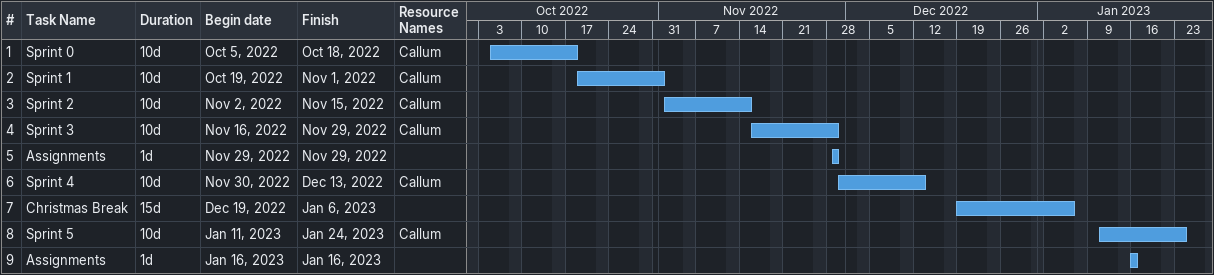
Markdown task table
| ID | Task | Duration | Start | Finish | Resources |
|---|---|---|---|---|---|
| 1 | Sprint 0 | 10d | 2022-10-05 | 2022-10-18 | Callum |
| 2 | Sprint 1 | 10d | 2022-10-19 | 2022-11-01 | Callum |
| 3 | Sprint 2 | 10d | 2022-11-02 | 2022-11-15 | Callum |
| 4 | Sprint 3 | 10d | 2022-11-16 | 2022-11-29 | Callum |
| 5 | Assignments | 1d | 2022-11-29 | 2022-11-29 |  |
| 6 | Sprint 4 | 10d | 2022-11-30 | 2022-12-13 | Callum |
| 7 | Christmas Break | 15d | 2022-12-19 | 2023-01-06 |  |
| 8 | Sprint 5 | 10d | 2023-01-11 | 2023-01-24 | Callum |
| 9 | Assignments | 1d | 2023-01-16 | 2023-01-16 |  |
